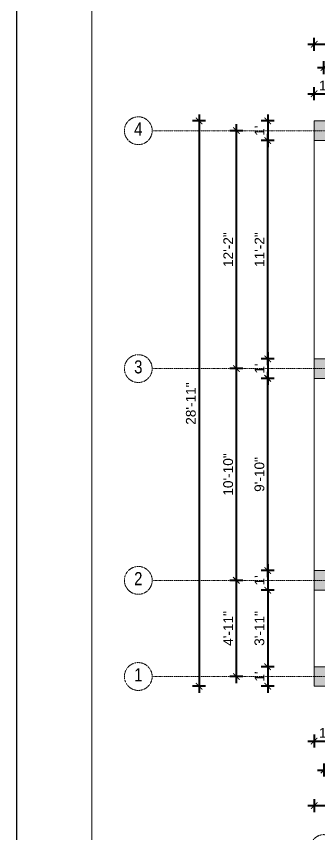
# Model space of a CAD drawing. Header units: inches. Extents: x 85856 to 287200, y -126184 to 75211.
# Drawn here: x 185745 to 185931, y -24659 to -24156 of the extents above; entities that cross this region are included whole.
import ezdxf

# ---------------------------------------------------------------- set-up
doc = ezdxf.new("R2010")
doc.units = ezdxf.units.IN
doc.header["$LTSCALE"] = 0.5
doc.header["$MEASUREMENT"] = 0
doc.header["$PDMODE"] = 66
doc.linetypes.add('CENTER', pattern=[2, 1.25, -0.25, 0.25, -0.25])
for name, color, linetype, lineweight in [('Annotate-Lite.w', 177, 'Continuous', 9), ('Annotations-Bold.w', 177, 'Continuous', 13), ('ELE1', 3, 'Continuous', 9), ('wall', 1, 'Continuous', 40)]:
    doc.layers.add(name, color=color, linetype=linetype, lineweight=lineweight)
doc.styles.add('ARAIL', font='ARIALN.TTF')
doc.styles.get("Standard").update_dxf_attribs({"font": 'arial.ttf'})
doc.dimstyles.new('1 by 96', dxfattribs={"dimtxt": 6, "dimasz": 4, "dimexe": 4, "dimexo": 4, "dimgap": 2, "dimtad": 1, "dimdec": 0, "dimzin": 0, "dimdsep": 46, "dimlunit": 4, "dimtxsty": 'Standard', "dimblk": 'ARCHTICK', "dimcen": 0, "dimdle": 4, "dimadec": 0, "dimazin": 0, "dimtfac": 1, "dimtdec": 0, "dimtix": 1, "dimtofl": 0, "dimtmove": 1, "dimatfit": 3, "dimldrblk": 'ARCHTICK', "dimfxl": 4, "dimfxlon": 1, "dimtolj": 1, "dimtzin": 0, "dimlwd": -1, "dimlwe": -1, "dimarcsym": 0})

# ---------------------------------------------------------------- blocks, each defined once
blk = doc.blocks.new('_ArchTick')
at = {"color": 0, "linetype": 'ByBlock', "const_width": 0.15}
blk.add_lwpolyline([(-0.5, -0.5), (0.5, 0.5)], dxfattribs=at)
blk = doc.blocks.new('*D867')
at = {"layer": 'Defpoints', "color": 0, "transparency": 16777216}
for p in [(185940.09, -24203.86), (185928.09, -24220.56), (185940.09, -24220.56)]:
    blk.add_point(p, dxfattribs=at)
at = {"layer": 'wall', "color": 0, "transparency": 16777216}
for p, q in [((185928.09, -24207.86), (185928.09, -24199.86)), ((185940.09, -24207.86), (185940.09, -24199.86)), ((185924.09, -24203.86), (185944.09, -24203.86))]:
    blk.add_line(p, q, dxfattribs=at)
at = {"layer": 'wall', "color": 0, "transparency": 16777216, "xscale": 4, "yscale": 4, "zscale": 4, "rotation": 180}
blk.add_blockref('_ArchTick', (185928.09, -24203.86), dxfattribs=at)
at = {"layer": 'wall', "color": 0, "transparency": 16777216, "xscale": 4, "yscale": 4, "zscale": 4}
blk.add_blockref('_ArchTick', (185940.09, -24203.86), dxfattribs=at)
at = {"layer": 'wall', "color": 0, "transparency": 16777216, "insert": (185934.09, -24198.85), "char_height": 6, "attachment_point": 5}
blk.add_mtext("\\A1;1'", dxfattribs=at)
blk = doc.blocks.new('*D872')
at = {"layer": 'Defpoints', "color": 0, "transparency": 16777216}
for p in [(186062.09, -24187.84), (185934.09, -24220.56), (186062.09, -24220.56)]:
    blk.add_point(p, dxfattribs=at)
at = {"layer": 'wall', "color": 0, "transparency": 16777216}
for p, q in [((185934.09, -24191.84), (185934.09, -24183.84)), ((186062.09, -24191.84), (186062.09, -24183.84)), ((185930.09, -24187.84), (186066.09, -24187.84))]:
    blk.add_line(p, q, dxfattribs=at)
at = {"layer": 'wall', "color": 0, "transparency": 16777216, "xscale": 4, "yscale": 4, "zscale": 4, "rotation": 180}
blk.add_blockref('_ArchTick', (185934.09, -24187.84), dxfattribs=at)
at = {"layer": 'wall', "color": 0, "transparency": 16777216, "xscale": 4, "yscale": 4, "zscale": 4}
blk.add_blockref('_ArchTick', (186062.09, -24187.84), dxfattribs=at)
at = {"layer": 'wall', "color": 0, "transparency": 16777216, "insert": (185998.09, -24182.78), "char_height": 6, "attachment_point": 5}
blk.add_mtext('\\A1;10\'-8"', dxfattribs=at)
blk = doc.blocks.new('*D874')
at = {"layer": 'Defpoints', "color": 0, "transparency": 16777216}
for p in [(186196.09, -24173.46), (185928.09, -24220.56), (186196.09, -24220.56)]:
    blk.add_point(p, dxfattribs=at)
at = {"layer": 'wall', "color": 0, "transparency": 16777216}
for p, q in [((185928.09, -24177.46), (185928.09, -24169.46)), ((186196.09, -24177.46), (186196.09, -24169.46)), ((185924.09, -24173.46), (186200.09, -24173.46))]:
    blk.add_line(p, q, dxfattribs=at)
at = {"layer": 'wall', "color": 0, "transparency": 16777216, "xscale": 4, "yscale": 4, "zscale": 4, "rotation": 180}
blk.add_blockref('_ArchTick', (185928.09, -24173.46), dxfattribs=at)
at = {"layer": 'wall', "color": 0, "transparency": 16777216, "xscale": 4, "yscale": 4, "zscale": 4}
blk.add_blockref('_ArchTick', (186196.09, -24173.46), dxfattribs=at)
at = {"layer": 'wall', "color": 0, "transparency": 16777216, "insert": (186062.09, -24168.44), "char_height": 6, "attachment_point": 5}
blk.add_mtext('\\A1;22\'-4"', dxfattribs=at)
blk = doc.blocks.new('*D875')
at = {"layer": 'Defpoints', "color": 0, "transparency": 16777216}
for p in [(185928.09, -24220.56), (185899.56, -24232.56), (185928.09, -24232.56)]:
    blk.add_point(p, dxfattribs=at)
at = {"layer": 'wall', "color": 0, "transparency": 16777216}
for p, q in [((185899.56, -24216.56), (185899.56, -24236.56)), ((185903.56, -24220.56), (185895.56, -24220.56)), ((185903.56, -24232.56), (185895.56, -24232.56))]:
    blk.add_line(p, q, dxfattribs=at)
at = {"layer": 'wall', "color": 0, "transparency": 16777216, "xscale": 4, "yscale": 4, "zscale": 4}
for p, rotation in [((185899.56, -24220.56), 90), ((185899.56, -24232.56), 270)]:
    blk.add_blockref('_ArchTick', p, dxfattribs=dict(at, rotation=rotation))
at = {"layer": 'wall', "color": 0, "transparency": 16777216, "insert": (185894.55, -24226.56), "char_height": 6, "attachment_point": 5, "rotation": 90}
blk.add_mtext("\\A1;1'", dxfattribs=at)
blk = doc.blocks.new('*D876')
at = {"layer": 'Defpoints', "color": 0, "transparency": 16777216}
for p in [(185928.09, -24366.56), (185899.56, -24378.56), (185928.09, -24378.56)]:
    blk.add_point(p, dxfattribs=at)
at = {"layer": 'wall', "color": 0, "transparency": 16777216}
for p, q in [((185899.56, -24362.56), (185899.56, -24382.56)), ((185903.56, -24366.56), (185895.56, -24366.56)), ((185903.56, -24378.56), (185895.56, -24378.56))]:
    blk.add_line(p, q, dxfattribs=at)
at = {"layer": 'wall', "color": 0, "transparency": 16777216, "xscale": 4, "yscale": 4, "zscale": 4}
for p, rotation in [((185899.56, -24366.56), 90), ((185899.56, -24378.56), 270)]:
    blk.add_blockref('_ArchTick', p, dxfattribs=dict(at, rotation=rotation))
at = {"layer": 'wall', "color": 0, "transparency": 16777216, "insert": (185894.55, -24372.56), "char_height": 6, "attachment_point": 5, "rotation": 90}
blk.add_mtext("\\A1;1'", dxfattribs=at)
blk = doc.blocks.new('*D877')
at = {"layer": 'Defpoints', "color": 0, "transparency": 16777216}
for p in [(185928.09, -24496.56), (185899.56, -24508.56), (185928.09, -24508.56)]:
    blk.add_point(p, dxfattribs=at)
at = {"layer": 'wall', "color": 0, "transparency": 16777216}
for p, q in [((185899.56, -24492.56), (185899.56, -24512.56)), ((185903.56, -24496.56), (185895.56, -24496.56)), ((185903.56, -24508.56), (185895.56, -24508.56))]:
    blk.add_line(p, q, dxfattribs=at)
at = {"layer": 'wall', "color": 0, "transparency": 16777216, "xscale": 4, "yscale": 4, "zscale": 4}
for p, rotation in [((185899.56, -24496.56), 90), ((185899.56, -24508.56), 270)]:
    blk.add_blockref('_ArchTick', p, dxfattribs=dict(at, rotation=rotation))
at = {"layer": 'wall', "color": 0, "transparency": 16777216, "insert": (185894.55, -24502.56), "char_height": 6, "attachment_point": 5, "rotation": 90}
blk.add_mtext("\\A1;1'", dxfattribs=at)
blk = doc.blocks.new('*D878')
at = {"layer": 'Defpoints', "color": 0, "transparency": 16777216}
for p in [(185928.09, -24508.56), (185899.56, -24555.56), (185928.09, -24555.56)]:
    blk.add_point(p, dxfattribs=at)
at = {"layer": 'wall', "color": 0, "transparency": 16777216}
for p, q in [((185903.56, -24508.56), (185895.56, -24508.56)), ((185899.56, -24504.56), (185899.56, -24559.56)), ((185903.56, -24555.56), (185895.56, -24555.56))]:
    blk.add_line(p, q, dxfattribs=at)
at = {"layer": 'wall', "color": 0, "transparency": 16777216, "xscale": 4, "yscale": 4, "zscale": 4}
for p, rotation in [((185899.56, -24508.56), 90), ((185899.56, -24555.56), 270)]:
    blk.add_blockref('_ArchTick', p, dxfattribs=dict(at, rotation=rotation))
at = {"layer": 'wall', "color": 0, "transparency": 16777216, "insert": (185894.5, -24532.06), "char_height": 6, "attachment_point": 5, "rotation": 90}
blk.add_mtext('\\A1;3\'-11"', dxfattribs=at)
blk = doc.blocks.new('*D879')
at = {"layer": 'Defpoints', "color": 0, "transparency": 16777216}
for p in [(185928.09, -24555.56), (185899.56, -24567.56), (185928.09, -24567.56)]:
    blk.add_point(p, dxfattribs=at)
at = {"layer": 'wall', "color": 0, "transparency": 16777216}
for p, q in [((185899.56, -24551.56), (185899.56, -24571.56)), ((185903.56, -24555.56), (185895.56, -24555.56)), ((185903.56, -24567.56), (185895.56, -24567.56))]:
    blk.add_line(p, q, dxfattribs=at)
at = {"layer": 'wall', "color": 0, "transparency": 16777216, "xscale": 4, "yscale": 4, "zscale": 4}
for p, rotation in [((185899.56, -24555.56), 90), ((185899.56, -24567.56), 270)]:
    blk.add_blockref('_ArchTick', p, dxfattribs=dict(at, rotation=rotation))
at = {"layer": 'wall', "color": 0, "transparency": 16777216, "insert": (185894.55, -24561.56), "char_height": 6, "attachment_point": 5, "rotation": 90}
blk.add_mtext("\\A1;1'", dxfattribs=at)
blk = doc.blocks.new('*D880')
at = {"layer": 'Defpoints', "color": 0, "transparency": 16777216}
for p in [(185880.35, -24502.56), (185928.09, -24502.56), (185928.09, -24561.56)]:
    blk.add_point(p, dxfattribs=at)
at = {"layer": 'wall', "color": 0, "transparency": 16777216}
for p, q in [((185880.35, -24565.56), (185880.35, -24498.56)), ((185884.35, -24502.56), (185876.35, -24502.56)), ((185884.35, -24561.56), (185876.35, -24561.56))]:
    blk.add_line(p, q, dxfattribs=at)
at = {"layer": 'wall', "color": 0, "transparency": 16777216, "xscale": 4, "yscale": 4, "zscale": 4}
for p, rotation in [((185880.35, -24502.56), 90), ((185880.35, -24561.56), 270)]:
    blk.add_blockref('_ArchTick', p, dxfattribs=dict(at, rotation=rotation))
at = {"layer": 'wall', "color": 0, "transparency": 16777216, "insert": (185875.34, -24532.06), "char_height": 6, "attachment_point": 5, "rotation": 90}
blk.add_mtext('\\A1;4\'-11"', dxfattribs=at)
blk = doc.blocks.new('*D881')
at = {"layer": 'Defpoints', "color": 0, "transparency": 16777216}
for p in [(185880.35, -24372.56), (185928.09, -24372.56), (185928.09, -24502.56)]:
    blk.add_point(p, dxfattribs=at)
at = {"layer": 'wall', "color": 0, "transparency": 16777216}
for p, q in [((185884.35, -24372.56), (185876.35, -24372.56)), ((185880.35, -24506.56), (185880.35, -24368.56)), ((185884.35, -24502.56), (185876.35, -24502.56))]:
    blk.add_line(p, q, dxfattribs=at)
at = {"layer": 'wall', "color": 0, "transparency": 16777216, "xscale": 4, "yscale": 4, "zscale": 4}
for p, rotation in [((185880.35, -24372.56), 90), ((185880.35, -24502.56), 270)]:
    blk.add_blockref('_ArchTick', p, dxfattribs=dict(at, rotation=rotation))
at = {"layer": 'wall', "color": 0, "transparency": 16777216, "insert": (185875.29, -24437.56), "char_height": 6, "attachment_point": 5, "rotation": 90}
blk.add_mtext('\\A1;10\'-10"', dxfattribs=at)
blk = doc.blocks.new('*D882')
at = {"layer": 'Defpoints', "color": 0, "transparency": 16777216}
for p in [(185880.35, -24226.56), (185928.09, -24226.56), (185928.09, -24372.56)]:
    blk.add_point(p, dxfattribs=at)
at = {"layer": 'wall', "color": 0, "transparency": 16777216}
for p, q in [((185880.35, -24376.56), (185880.35, -24222.56)), ((185884.35, -24226.56), (185876.35, -24226.56)), ((185884.35, -24372.56), (185876.35, -24372.56))]:
    blk.add_line(p, q, dxfattribs=at)
at = {"layer": 'wall', "color": 0, "transparency": 16777216, "xscale": 4, "yscale": 4, "zscale": 4}
for p, rotation in [((185880.35, -24226.56), 90), ((185880.35, -24372.56), 270)]:
    blk.add_blockref('_ArchTick', p, dxfattribs=dict(at, rotation=rotation))
at = {"layer": 'wall', "color": 0, "transparency": 16777216, "insert": (185875.34, -24299.56), "char_height": 6, "attachment_point": 5, "rotation": 90}
blk.add_mtext('\\A1;12\'-2"', dxfattribs=at)
blk = doc.blocks.new('*D883')
at = {"layer": 'Defpoints', "color": 0, "transparency": 16777216}
for p in [(185928.09, -24220.56), (185857.47, -24567.56), (185928.09, -24567.56)]:
    blk.add_point(p, dxfattribs=at)
at = {"layer": 'wall', "color": 0, "transparency": 16777216}
for p, q in [((185857.47, -24216.56), (185857.47, -24571.56)), ((185861.47, -24220.56), (185853.47, -24220.56)), ((185861.47, -24567.56), (185853.47, -24567.56))]:
    blk.add_line(p, q, dxfattribs=at)
at = {"layer": 'wall', "color": 0, "transparency": 16777216, "xscale": 4, "yscale": 4, "zscale": 4}
for p, rotation in [((185857.47, -24220.56), 90), ((185857.47, -24567.56), 270)]:
    blk.add_blockref('_ArchTick', p, dxfattribs=dict(at, rotation=rotation))
at = {"layer": 'wall', "color": 0, "transparency": 16777216, "insert": (185852.41, -24394.06), "char_height": 6, "attachment_point": 5, "rotation": 90}
blk.add_mtext('\\A1;28\'-11"', dxfattribs=at)
blk = doc.blocks.new('*D888')
at = {"layer": 'Defpoints', "color": 0, "transparency": 16777216}
for p in [(186196.09, -24508.56), (185928.09, -24567.56), (186196.09, -24640.82)]:
    blk.add_point(p, dxfattribs=at)
at = {"layer": 'wall', "color": 0, "transparency": 16777216}
for p, q in [((185928.09, -24636.82), (185928.09, -24644.82)), ((186196.09, -24636.82), (186196.09, -24644.82)), ((185924.09, -24640.82), (186200.09, -24640.82))]:
    blk.add_line(p, q, dxfattribs=at)
at = {"layer": 'wall', "color": 0, "transparency": 16777216, "xscale": 4, "yscale": 4, "zscale": 4, "rotation": 180}
blk.add_blockref('_ArchTick', (185928.09, -24640.82), dxfattribs=at)
at = {"layer": 'wall', "color": 0, "transparency": 16777216, "xscale": 4, "yscale": 4, "zscale": 4}
blk.add_blockref('_ArchTick', (186196.09, -24640.82), dxfattribs=at)
at = {"layer": 'wall', "color": 0, "transparency": 16777216, "insert": (186062.09, -24635.8), "char_height": 6, "attachment_point": 5}
blk.add_mtext('\\A1;22\'-4"', dxfattribs=at)
blk = doc.blocks.new('*D889')
at = {"layer": 'Defpoints', "color": 0, "transparency": 16777216}
for p in [(185899.56, -24378.56), (185928.09, -24378.56), (185928.09, -24496.56)]:
    blk.add_point(p, dxfattribs=at)
at = {"layer": 'wall', "color": 0, "transparency": 16777216}
for p, q in [((185903.56, -24378.56), (185895.56, -24378.56)), ((185899.56, -24500.56), (185899.56, -24374.56)), ((185903.56, -24496.56), (185895.56, -24496.56))]:
    blk.add_line(p, q, dxfattribs=at)
at = {"layer": 'wall', "color": 0, "transparency": 16777216, "xscale": 4, "yscale": 4, "zscale": 4}
for p, rotation in [((185899.56, -24378.56), 90), ((185899.56, -24496.56), 270)]:
    blk.add_blockref('_ArchTick', p, dxfattribs=dict(at, rotation=rotation))
at = {"layer": 'wall', "color": 0, "transparency": 16777216, "insert": (185894.5, -24437.56), "char_height": 6, "attachment_point": 5, "rotation": 90}
blk.add_mtext('\\A1;9\'-10"', dxfattribs=at)
blk = doc.blocks.new('*D890')
at = {"layer": 'Defpoints', "color": 0, "transparency": 16777216}
for p in [(185899.56, -24232.56), (185928.09, -24232.56), (185928.09, -24366.56)]:
    blk.add_point(p, dxfattribs=at)
at = {"layer": 'wall', "color": 0, "transparency": 16777216}
for p, q in [((185903.56, -24232.56), (185895.56, -24232.56)), ((185899.56, -24370.56), (185899.56, -24228.56)), ((185903.56, -24366.56), (185895.56, -24366.56))]:
    blk.add_line(p, q, dxfattribs=at)
at = {"layer": 'wall', "color": 0, "transparency": 16777216, "xscale": 4, "yscale": 4, "zscale": 4}
for p, rotation in [((185899.56, -24232.56), 90), ((185899.56, -24366.56), 270)]:
    blk.add_blockref('_ArchTick', p, dxfattribs=dict(at, rotation=rotation))
at = {"layer": 'wall', "color": 0, "transparency": 16777216, "insert": (185894.55, -24299.56), "char_height": 6, "attachment_point": 5, "rotation": 90}
blk.add_mtext('\\A1;11\'-2"', dxfattribs=at)
blk = doc.blocks.new('*D891')
at = {"layer": 'Defpoints', "color": 0, "transparency": 16777216}
for p in [(185934.09, -24567.56), (186062.09, -24567.56), (186062.09, -24618.95)]:
    blk.add_point(p, dxfattribs=at)
at = {"layer": 'wall', "color": 0, "transparency": 16777216}
for p, q in [((185930.09, -24618.95), (186066.09, -24618.95)), ((185934.09, -24614.95), (185934.09, -24622.95)), ((186062.09, -24614.95), (186062.09, -24622.95))]:
    blk.add_line(p, q, dxfattribs=at)
at = {"layer": 'wall', "color": 0, "transparency": 16777216, "xscale": 4, "yscale": 4, "zscale": 4, "rotation": 180}
blk.add_blockref('_ArchTick', (185934.09, -24618.95), dxfattribs=at)
at = {"layer": 'wall', "color": 0, "transparency": 16777216, "xscale": 4, "yscale": 4, "zscale": 4}
blk.add_blockref('_ArchTick', (186062.09, -24618.95), dxfattribs=at)
at = {"layer": 'wall', "color": 0, "transparency": 16777216, "insert": (185998.09, -24613.89), "char_height": 6, "attachment_point": 5}
blk.add_mtext('\\A1;10\'-8"', dxfattribs=at)
blk = doc.blocks.new('*D893')
at = {"layer": 'Defpoints', "color": 0, "transparency": 16777216}
for p in [(185928.09, -24574.08), (185940.09, -24574.08), (185940.09, -24601.18)]:
    blk.add_point(p, dxfattribs=at)
at = {"layer": 'wall', "color": 0, "transparency": 16777216}
for p, q in [((185928.09, -24597.18), (185928.09, -24605.18)), ((185940.09, -24597.18), (185940.09, -24605.18)), ((185924.09, -24601.18), (185944.09, -24601.18))]:
    blk.add_line(p, q, dxfattribs=at)
at = {"layer": 'wall', "color": 0, "transparency": 16777216, "xscale": 4, "yscale": 4, "zscale": 4, "rotation": 180}
blk.add_blockref('_ArchTick', (185928.09, -24601.18), dxfattribs=at)
at = {"layer": 'wall', "color": 0, "transparency": 16777216, "xscale": 4, "yscale": 4, "zscale": 4}
blk.add_blockref('_ArchTick', (185940.09, -24601.18), dxfattribs=at)
at = {"layer": 'wall', "color": 0, "transparency": 16777216, "insert": (185934.09, -24596.17), "char_height": 6, "attachment_point": 5}
blk.add_mtext("\\A1;1'", dxfattribs=at)

msp = doc.modelspace()

# ---------------------------------------------------------------- hatches: boundary and pattern name
at = {"layer": 'wall'}
for points in [[(185928.09, -24220.56), (185928.09, -24232.56), (185940.09, -24232.56), (185940.09, -24220.56)], [(185940.09, -24366.56), (185928.09, -24366.56), (185928.09, -24378.56), (185940.09, -24378.56)], [(185940.09, -24496.56), (185928.09, -24496.56), (185928.09, -24508.56), (185940.09, -24508.56)], [(185940.09, -24555.56), (185928.09, -24555.56), (185928.09, -24567.56), (185940.09, -24567.56)]]:
    msp.add_hatch(color=256, dxfattribs=at).paths.add_polyline_path(points)

# ---------------------------------------------------------------- linework, layer by layer
at = {"layer": 'Annotate-Lite.w'}
msp.add_line((185928.09, -24220.56), (185928.09, -24232.56), dxfattribs=at)
at = {"layer": 'Annotate-Lite.w', "color": 1}
for p, q in [((185928.09, -24220.56), (186196.09, -24220.56)), ((185928.09, -24220.56), (185928.09, -24379.56)), ((185928.09, -24378.56), (185928.09, -24567.56)), ((185928.09, -24567.56), (185969.09, -24567.56))]:
    msp.add_line(p, q, dxfattribs=at)
at = {"layer": 'Annotate-Lite.w'}
for points in [[(185928.09, -24220.56), (185940.09, -24220.56), (185940.09, -24232.56), (185928.09, -24232.56)], [(185928.09, -24366.56), (185940.09, -24366.56), (185940.09, -24378.56), (185928.09, -24378.56)], [(185928.09, -24496.56), (185940.09, -24496.56), (185940.09, -24508.56), (185928.09, -24508.56)], [(185928.09, -24555.56), (185940.09, -24555.56), (185940.09, -24567.56), (185928.09, -24567.56)]]:
    msp.add_lwpolyline(points, close=True, dxfattribs=at)
at = {"layer": 'Annotations-Bold.w', "color": 0, "linetype": 'CENTER', "ltscale": 0.3}
for p, q in [((186281.07, -24226.56), (185828.67, -24226.56)), ((186281.07, -24372.56), (185828.67, -24372.56)), ((186281.07, -24502.56), (185828.67, -24502.56)), ((186281.07, -24561.56), (185828.67, -24561.56))]:
    msp.add_line(p, q, dxfattribs=at)
for centre in [(185820.13, -24226.56), (185820.13, -24372.56), (185820.13, -24502.56), (185820.13, -24561.56), (185934.09, -24667.15)]:
    msp.add_circle(centre, 8.53, dxfattribs=at)
at = {"layer": 'Defpoints'}
msp.add_lwpolyline([(188922.9, -23403.77), (185745.3, -23403.77), (185745.3, -25651.74), (188922.9, -25651.74)], close=True, dxfattribs=at)
at = {"layer": 'ELE1'}
msp.add_lwpolyline([(185791.62, -23450.09), (188876.58, -23450.09), (188876.58, -25605.42), (185791.62, -25605.42)], close=True, dxfattribs=at)
msp.add_lwpolyline([(185791.62, -23450.09), (188876.58, -23450.09), (188876.58, -25605.42), (185791.62, -25605.42)], close=True, dxfattribs=at)

# ---------------------------------------------------------------- texts
at = {"layer": 'Annotations-Bold.w', "color": 0, "linetype": 'CENTER', "ltscale": 0.3, "char_height": 8, "attachment_point": 1, "style": 'ARAIL'}
for s, insert in [('4', (185817.58, -24221.51)), ('3', (185817.58, -24367.51)), ('2', (185817.58, -24497.51)), ('1', (185817.58, -24556.51))]:
    msp.add_mtext_dynamic_manual_height_columns(s, width=6.5393, gutter_width=100, heights=[0], dxfattribs=dict(at, insert=insert))

# ---------------------------------------------------------------- dimensions: what is measured, and where the dimension line sits
at = {"layer": 'wall'}
for base, p1, p2, picture, middle in [((186196.09, -24173.46), (185928.09, -24220.56), (186196.09, -24220.56), '*D874', (186062.09, -24168.44)), ((186062.09, -24187.84), (185934.09, -24220.56), (186062.09, -24220.56), '*D872', (185998.09, -24182.78)), ((185940.09, -24203.86), (185928.09, -24220.56), (185940.09, -24220.56), '*D867', (185934.09, -24198.85)), ((186196.09, -24640.82), (185928.09, -24567.56), (186196.09, -24508.56), '*D888', (186062.09, -24635.8)), ((186062.09, -24618.95), (185934.09, -24567.56), (186062.09, -24567.56), '*D891', (185998.09, -24613.89)), ((185940.09, -24601.18), (185928.09, -24574.08), (185940.09, -24574.08), '*D893', (185934.09, -24596.17))]:
    dim = msp.add_linear_dim(base=base, p1=p1, p2=p2, dimstyle='1 by 96', dxfattribs=at)
    dim.commit()
    dim.dimension.update_dxf_attribs({"geometry": picture, "text_midpoint": middle})
for base, p1, p2, picture, middle in [((185857.47, -24567.56), (185928.09, -24220.56), (185928.09, -24567.56), '*D883', (185852.41, -24394.06)), ((185899.56, -24232.56), (185928.09, -24220.56), (185928.09, -24232.56), '*D875', (185894.55, -24226.56)), ((185880.35, -24226.56), (185928.09, -24372.56), (185928.09, -24226.56), '*D882', (185875.34, -24299.56)), ((185899.56, -24232.56), (185928.09, -24366.56), (185928.09, -24232.56), '*D890', (185894.55, -24299.56)), ((185899.56, -24378.56), (185928.09, -24366.56), (185928.09, -24378.56), '*D876', (185894.55, -24372.56)), ((185880.35, -24372.56), (185928.09, -24502.56), (185928.09, -24372.56), '*D881', (185875.29, -24437.56)), ((185899.56, -24378.56), (185928.09, -24496.56), (185928.09, -24378.56), '*D889', (185894.5, -24437.56)), ((185899.56, -24508.56), (185928.09, -24496.56), (185928.09, -24508.56), '*D877', (185894.55, -24502.56)), ((185880.35, -24502.56), (185928.09, -24561.56), (185928.09, -24502.56), '*D880', (185875.34, -24532.06)), ((185899.56, -24555.56), (185928.09, -24508.56), (185928.09, -24555.56), '*D878', (185894.5, -24532.06)), ((185899.56, -24567.56), (185928.09, -24555.56), (185928.09, -24567.56), '*D879', (185894.55, -24561.56))]:
    dim = msp.add_linear_dim(base=base, p1=p1, p2=p2, angle=90, dimstyle='1 by 96', dxfattribs=at)
    dim.commit()
    dim.dimension.update_dxf_attribs({"geometry": picture, "text_midpoint": middle})

doc.saveas('drawing.dxf')
